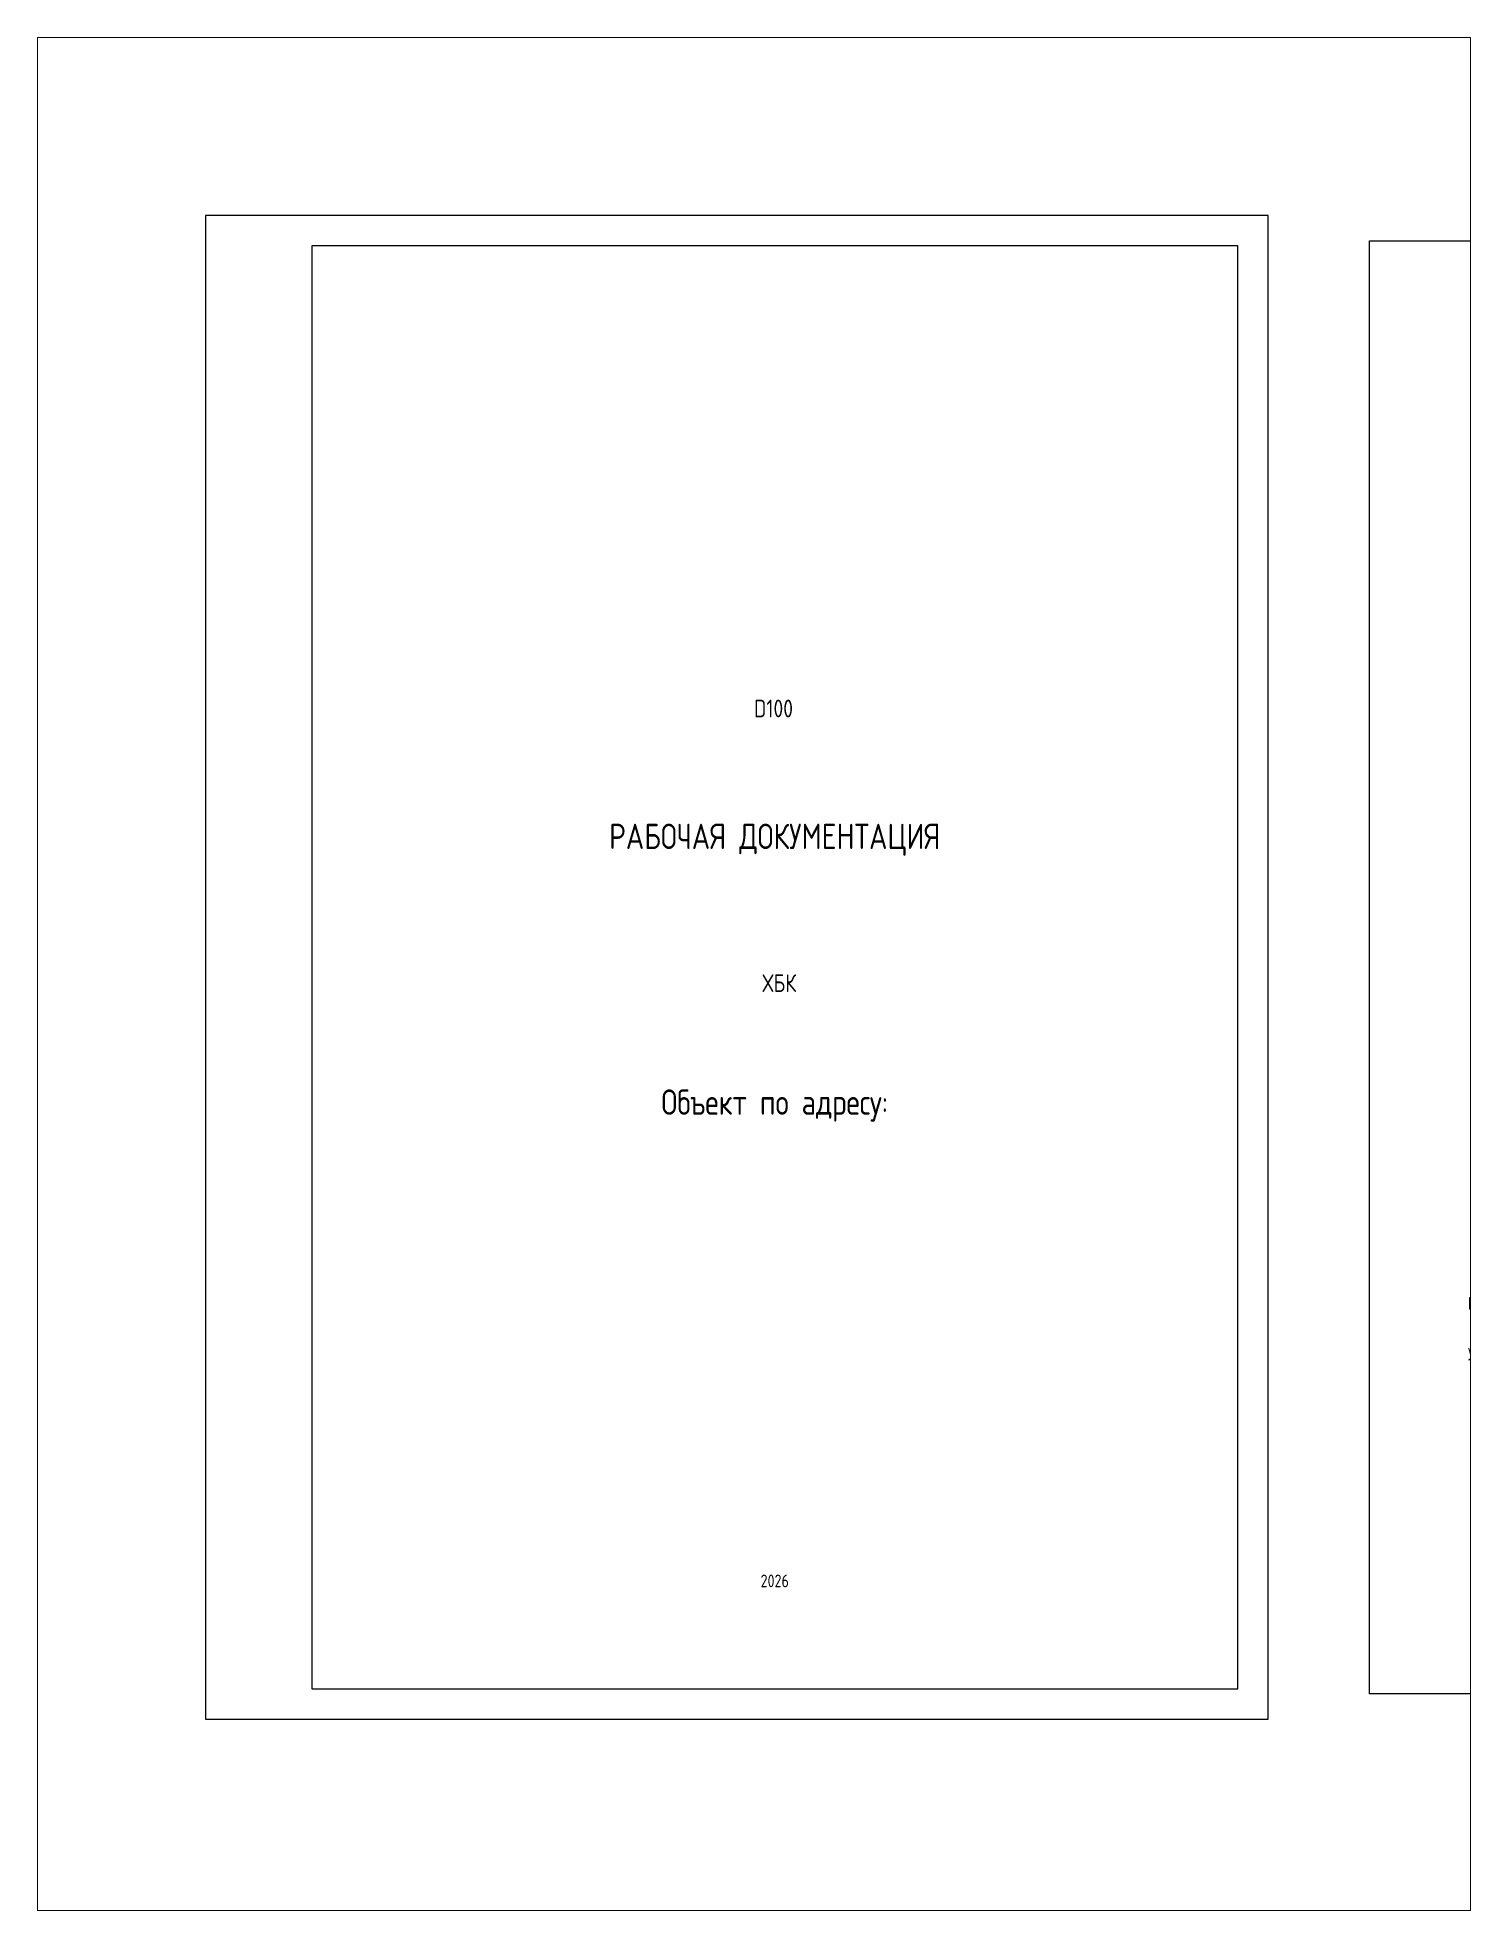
# Paper-space layout 'Обложка' of a CAD drawing. Header units: millimetres. Extents: x -35 to 248, y -39 to 331.
# The model-space entities are those that its viewports show. They can reach past a viewport. Long polylines and large blocks are cut down to what shows.
import ezdxf

# ---------------------------------------------------------------- set-up
doc = ezdxf.new("R2010")
doc.units = ezdxf.units.MM
doc.layers.add('0_Рамка', color=7, linetype='Continuous')
doc.layers.add('0_Текст общий', color=7, linetype='Continuous')
doc.styles.add('Unecom', font='GOST2304A_0.ttf', dxfattribs={"height": 2.5})

msp = doc.modelspace()

# ---------------------------------------------------------------- linework, layer by layer
at = {"layer": '0_Рамка'}
msp.add_lwpolyline([(204, 6), (204, 291), (21, 291), (21, 6)], close=True, dxfattribs=at)
at = {"layer": 'Defpoints'}
msp.add_lwpolyline([(210, 0), (210, 297), (0, 297), (0, 0)], close=True, dxfattribs=at)
at = {"layer": 'Defpoints', "color": 6}
msp.add_lwpolyline([(230, 292), (415, 292), (415, 5), (230, 5), (230, 292)], dxfattribs=at)

# ---------------------------------------------------------------- texts
at = {"char_height": 2.5, "attachment_point": 7, "style": 'Unecom'}
for s, insert in [('ГИП', (249.46, 80.89)), ('Утвердил', (249.46, 70.2))]:
    msp.add_mtext(s, dxfattribs=dict(at, insert=insert))
at = {"layer": '0_Текст общий', "width": 183, "attachment_point": 5, "style": 'Unecom'}
for s, insert, char_height in [('\\pxl4,r4.2,qc;{\\H1.4x;D100} ', (112.5, 199.63), 2.5), ('РАБОЧАЯ ДОКУМЕНТАЦИЯ', (112.5, 173.7), 5), (' ХБК', (112.5, 145.38), 3.5), ('Объект по адресу:', (112.5, 121.21), 5), ('2026', (112.5, 27.33), 2.5)]:
    msp.add_mtext(s, dxfattribs=dict(at, insert=insert, char_height=char_height))

psp = doc.layouts.new('Обложка')

# ---------------------------------------------------------------- viewports
at = {"layer": '0'}
psp.add_viewport(center=(106.82, 146.01), size=(283.15, 369.931), view_center_point=(108.4, 147.2), view_height=369.931, dxfattribs=at)

doc.saveas('drawing.dxf')
